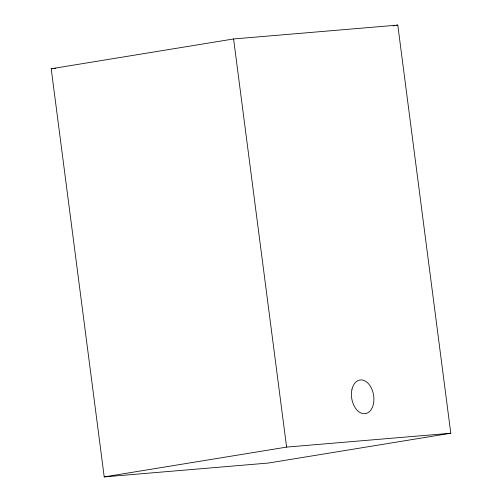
<?xml version="1.0" encoding="UTF-8"?>
<svg xmlns="http://www.w3.org/2000/svg" width="502" height="502" viewBox="0 0 502 502"><rect width="100%" height="100%" fill="white"/><g stroke="black" fill="none" stroke-linecap="round" stroke-linejoin="round"><path stroke-width="0.75" d="M51.21 68.755L233.593 38.961L397.785 25.1L450.79 433.245L268.407 463.039L104.215 476.9L51.21 68.755L52.766 68.63M393.148 25.859L394.691 25.602M396.235 25.351L397.785 25.1M104.215 476.9L286.598 447.106L450.79 433.245M54.323 68.498L55.879 68.366M233.593 38.961L286.598 447.106M351.94 389.508A17.03 11.05 80.7 0 0 365.079 413.686A17.03 11.05 80.7 0 0 370.965 387.299A17.03 11.05 80.7 0 0 351.94 389.508"/></g></svg>
